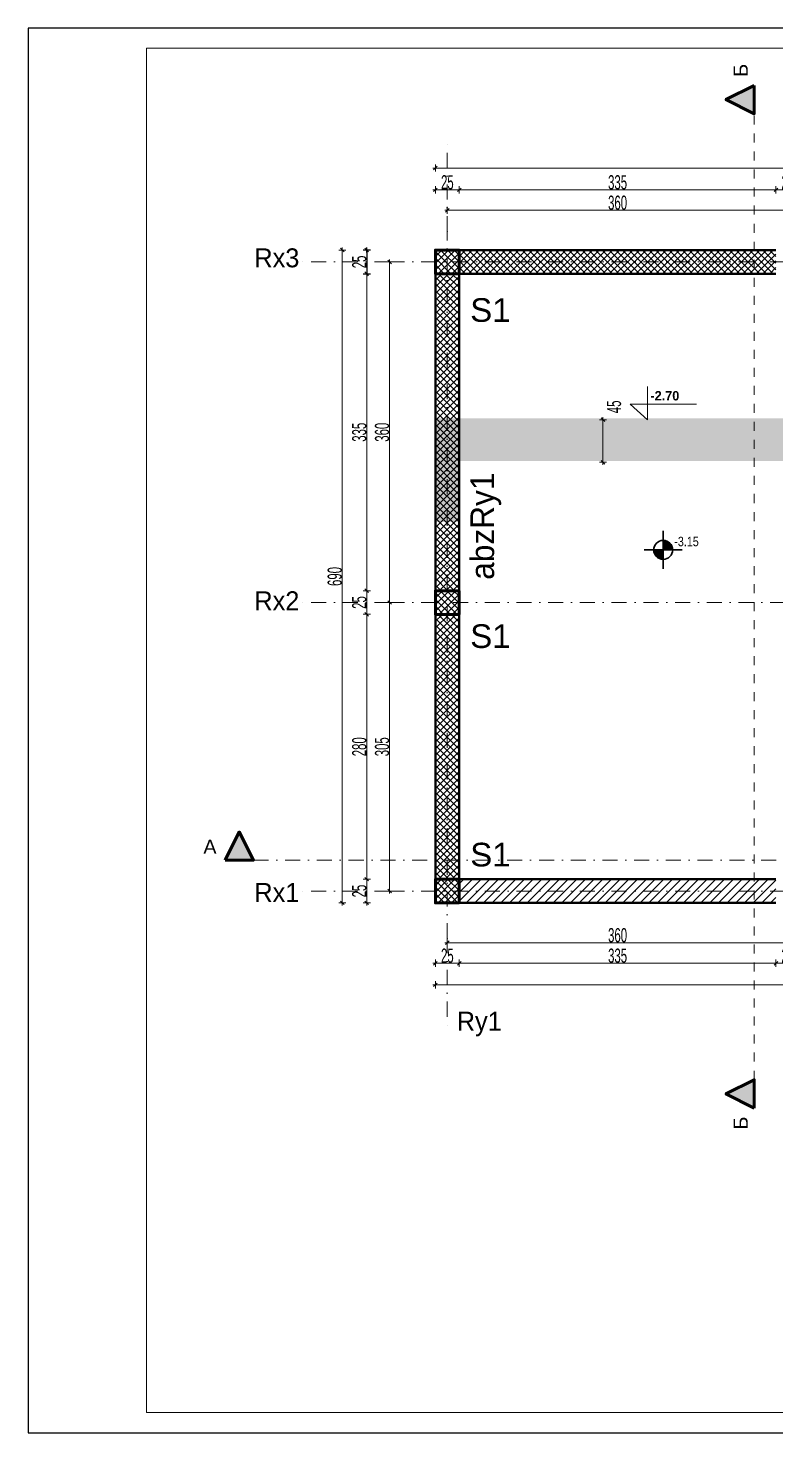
# Model space of a CAD drawing. Extents: x -1929 to 256751, y -18317 to 36108.
# Drawn here: x 55608 to 63510, y -18317 to -3467 of the extents above; entities that cross this region are included whole.
import ezdxf

# ---------------------------------------------------------------- set-up
doc = ezdxf.new("R2010")
doc.units = 0
doc.header["$LTSCALE"] = 5
doc.header["$MEASUREMENT"] = 0
doc.set_wipeout_variables(frame=1)
for name, pattern in [('- Двойно прекъснати линии', [1093.611073, 529.166651, -211.666656, 141.111112, -211.666656]), ('- Прекъснати линия', [423.333333, 211.666667, -211.666667]), ('Dot & Dashed', [670.277762, 317.5, -176.388889, 0, -176.388874]), ('Wipeout_Contour', [100000, 0, -100000])]:
    doc.linetypes.add(name, pattern=pattern)
for name, color, linetype in [('1 _ Конструкция - Недефинирани обекти.Structural - Bearing', 7, 'Continuous'), ('4 _ - Фрагмент - Чертежи.2D Elements', 7, 'Continuous'), ('6 _ - Конструктивни оси.Dimensioning', 7, 'Continuous'), ('6 _ - Размери - Нива.Dimensioning', 7, 'Continuous'), ('7 _ - Основни елементи.2D Elements', 7, 'Continuous'), ('Marker - Section', 7, 'Continuous'), ('Structural - Bearing', 7, 'Continuous'), ('TEXT', 7, 'Continuous')]:
    doc.layers.add(name, color=color, linetype=linetype)
for name, color, linetype, lineweight, true_color in [('Dimensioning - General_Pen_No__25', 7, 'Continuous', 13, 0x40a5ff), ('New_Structural - Bearing_Pen_No__8', 7, 'Continuous', 35, 0xa80f02), ('OSKI', 7, 'Continuous', 20, 0x156a84)]:
    doc.layers.add(name, color=color, linetype=linetype, lineweight=lineweight, true_color=true_color)
doc.layers.add('Dimensioning - General_Pen_No__46', color=5, linetype='Continuous', lineweight=13)
doc.layers.add('dimenzija', color=7, linetype='Continuous', lineweight=13)
doc.styles.add('GENERATED_STYLE_1', font='GOTHIC.TTF')
doc.styles.add('GENERATED_STYLE_2', font='GOTHICB.TTF')
doc.styles.add('GENERATED_STYLE_3', font='GOTHIC.TTF')
doc.styles.add('GENERATED_STYLE_6', font='Cambria Math.ttf')
doc.styles.add('MACCSWISS', font='MCSWIS.TTF', dxfattribs={"height": 25})
doc.styles.add('PLATEIA', font='CGSAPPS.shx', dxfattribs={"width": 0.6})
doc.dimstyles.new('50', dxfattribs={"dimtxt": 150, "dimasz": 0.5, "dimexe": 0.18, "dimexo": 0.0625, "dimgap": 4, "dimtad": 1, "dimdec": 0, "dimlfac": 0.1, "dimzin": 12, "dimdsep": 46, "dimtxsty": 'PLATEIA', "dimblk": 'A$C321216CB', "dimcen": 0.09, "dimse1": 1, "dimse2": 1, "dimclrd": 256, "dimclrt": 256, "dimadec": 3, "dimazin": 0, "dimtfac": 1, "dimtdec": 0, "dimtix": 1, "dimtmove": 2, "dimatfit": 3, "dimldrblk": 'A$C321216CB', "dimfxl": 1, "dimtolj": 1, "dimtzin": 0, "dimlwd": -1, "dimarcsym": 0})
pattern_1 = [(45, (3051.997, -10699.883), (-35.355335, 35.355335), []), (135, (3051.997, -10699.883), (35.355335, 35.355335), [])]

# ---------------------------------------------------------------- blocks, each defined once
blk = doc.blocks.new('A$C321216CB')
for p, q in [((-54, 0), (54, 0)), ((-38, -38), (38, 38)), ((0, -75), (0, 75))]:
    blk.add_line(p, q)
blk = doc.blocks.new('*D33')
at = {"layer": 'Defpoints', "color": 0, "ltscale": 50, "transparency": 16777216}
for p in [(59187, -5939), (59187, -9539), (59428, -9539)]:
    blk.add_point(p, dxfattribs=at)
at = {"layer": 'dimenzija', "ltscale": 50, "transparency": 16777216}
blk.add_line((59428, -5940), (59428, -9539), dxfattribs=at)
at = {"layer": 'dimenzija', "ltscale": 50, "transparency": 16777216, "xscale": 0.5, "yscale": 0.5, "zscale": 0.5}
for p, rotation in [((59428, -5939), 90), ((59428, -9539), 270)]:
    blk.add_blockref('A$C321216CB', p, dxfattribs=dict(at, rotation=rotation))
at = {"layer": 'dimenzija', "ltscale": 50, "transparency": 16777216, "insert": (59349, -7739), "char_height": 150, "attachment_point": 5, "rotation": 90, "style": 'PLATEIA'}
blk.add_mtext('\\A1;360', dxfattribs=at)
blk = doc.blocks.new('*D34')
at = {"ltscale": 50, "transparency": 16777216}
blk.add_line((59187, -5815), (59187, -6064), dxfattribs=at)
at = {"layer": 'Defpoints', "color": 0, "ltscale": 50, "transparency": 16777216}
for p in [(59912, -5814), (59187, -6064), (59912, -6064)]:
    blk.add_point(p, dxfattribs=at)
at = {"ltscale": 50, "transparency": 16777216, "xscale": 0.5, "yscale": 0.5, "zscale": 0.5}
for p, rotation in [((59187, -5814), 90), ((59187, -6064), 270)]:
    blk.add_blockref('A$C321216CB', p, dxfattribs=dict(at, rotation=rotation))
at = {"ltscale": 50, "transparency": 16777216, "insert": (59108, -5939), "char_height": 150, "attachment_point": 5, "rotation": 90, "style": 'PLATEIA'}
blk.add_mtext('\\A1;25', dxfattribs=at)
blk = doc.blocks.new('*D35')
at = {"layer": 'Defpoints', "color": 0, "ltscale": 50, "transparency": 16777216}
for p in [(59912, -6064), (59187, -9414), (59912, -9414)]:
    blk.add_point(p, dxfattribs=at)
at = {"layer": 'dimenzija', "ltscale": 50, "transparency": 16777216}
blk.add_line((59187, -6065), (59187, -9414), dxfattribs=at)
at = {"layer": 'dimenzija', "ltscale": 50, "transparency": 16777216, "xscale": 0.5, "yscale": 0.5, "zscale": 0.5}
for p, rotation in [((59187, -6064), 90), ((59187, -9414), 270)]:
    blk.add_blockref('A$C321216CB', p, dxfattribs=dict(at, rotation=rotation))
at = {"layer": 'dimenzija', "ltscale": 50, "transparency": 16777216, "insert": (59108, -7739), "char_height": 150, "attachment_point": 5, "rotation": 90, "style": 'PLATEIA'}
blk.add_mtext('\\A1;335', dxfattribs=at)
blk = doc.blocks.new('*D36')
at = {"layer": 'Defpoints', "color": 0, "ltscale": 50, "transparency": 16777216}
for p in [(59912, -9414), (59187, -9664), (59912, -9664)]:
    blk.add_point(p, dxfattribs=at)
at = {"layer": 'dimenzija', "ltscale": 50, "transparency": 16777216}
blk.add_line((59187, -9415), (59187, -9664), dxfattribs=at)
at = {"layer": 'dimenzija', "ltscale": 50, "transparency": 16777216, "xscale": 0.5, "yscale": 0.5, "zscale": 0.5}
for p, rotation in [((59187, -9414), 90), ((59187, -9664), 270)]:
    blk.add_blockref('A$C321216CB', p, dxfattribs=dict(at, rotation=rotation))
at = {"layer": 'dimenzija', "ltscale": 50, "transparency": 16777216, "insert": (59108, -9539), "char_height": 150, "attachment_point": 5, "rotation": 90, "style": 'PLATEIA'}
blk.add_mtext('\\A1;25', dxfattribs=at)
blk = doc.blocks.new('*D37')
at = {"layer": 'Defpoints', "color": 0, "ltscale": 50, "transparency": 16777216}
for p in [(59912, -9664), (59187, -12464), (59912, -12464)]:
    blk.add_point(p, dxfattribs=at)
at = {"layer": 'dimenzija', "ltscale": 50, "transparency": 16777216}
blk.add_line((59187, -9665), (59187, -12464), dxfattribs=at)
at = {"layer": 'dimenzija', "ltscale": 50, "transparency": 16777216, "xscale": 0.5, "yscale": 0.5, "zscale": 0.5}
for p, rotation in [((59187, -9664), 90), ((59187, -12464), 270)]:
    blk.add_blockref('A$C321216CB', p, dxfattribs=dict(at, rotation=rotation))
at = {"layer": 'dimenzija', "ltscale": 50, "transparency": 16777216, "insert": (59108, -11064), "char_height": 150, "attachment_point": 5, "rotation": 90, "style": 'PLATEIA'}
blk.add_mtext('\\A1;280', dxfattribs=at)
blk = doc.blocks.new('*D38')
at = {"layer": 'Defpoints', "color": 0, "ltscale": 50, "transparency": 16777216}
for p in [(59912, -12464), (59187, -12714), (59912, -12714)]:
    blk.add_point(p, dxfattribs=at)
at = {"layer": 'dimenzija', "ltscale": 50, "transparency": 16777216}
blk.add_line((59187, -12465), (59187, -12714), dxfattribs=at)
at = {"layer": 'dimenzija', "ltscale": 50, "transparency": 16777216, "xscale": 0.5, "yscale": 0.5, "zscale": 0.5}
for p, rotation in [((59187, -12464), 90), ((59187, -12714), 270)]:
    blk.add_blockref('A$C321216CB', p, dxfattribs=dict(at, rotation=rotation))
at = {"layer": 'dimenzija', "ltscale": 50, "transparency": 16777216, "insert": (59108, -12589), "char_height": 150, "attachment_point": 5, "rotation": 90, "style": 'PLATEIA'}
blk.add_mtext('\\A1;25', dxfattribs=at)
blk = doc.blocks.new('*D39')
at = {"layer": 'Defpoints', "color": 0, "ltscale": 50, "transparency": 16777216}
for p in [(59912, -5814), (58928, -12714), (59912, -12714)]:
    blk.add_point(p, dxfattribs=at)
at = {"layer": 'dimenzija', "ltscale": 50, "transparency": 16777216}
blk.add_line((58928, -5815), (58928, -12714), dxfattribs=at)
at = {"layer": 'dimenzija', "ltscale": 50, "transparency": 16777216, "xscale": 0.5, "yscale": 0.5, "zscale": 0.5}
for p, rotation in [((58928, -5814), 90), ((58928, -12714), 270)]:
    blk.add_blockref('A$C321216CB', p, dxfattribs=dict(at, rotation=rotation))
at = {"layer": 'dimenzija', "ltscale": 50, "transparency": 16777216, "insert": (58849, -9264), "char_height": 150, "attachment_point": 5, "rotation": 90, "style": 'PLATEIA'}
blk.add_mtext('\\A1;690', dxfattribs=at)
blk = doc.blocks.new('*D40')
at = {"layer": 'Defpoints', "color": 0, "ltscale": 50, "transparency": 16777216}
for p in [(63637, -5393), (60037, -5614), (63637, -5614)]:
    blk.add_point(p, dxfattribs=at)
at = {"layer": 'dimenzija', "ltscale": 50, "transparency": 16777216}
blk.add_line((60038, -5393), (63636, -5393), dxfattribs=at)
at = {"layer": 'dimenzija', "ltscale": 50, "transparency": 16777216, "xscale": 0.5, "yscale": 0.5, "zscale": 0.5, "rotation": 180}
blk.add_blockref('A$C321216CB', (60037, -5393), dxfattribs=at)
at = {"layer": 'dimenzija', "ltscale": 50, "transparency": 16777216, "xscale": 0.5, "yscale": 0.5, "zscale": 0.5}
blk.add_blockref('A$C321216CB', (63637, -5393), dxfattribs=at)
at = {"layer": 'dimenzija', "ltscale": 50, "transparency": 16777216, "insert": (61837, -5314), "char_height": 150, "attachment_point": 5, "style": 'PLATEIA'}
blk.add_mtext('\\A1;360', dxfattribs=at)
blk = doc.blocks.new('*D42')
at = {"layer": 'Defpoints', "color": 0, "ltscale": 50, "transparency": 16777216}
for p in [(60164, -5177), (59912, -5814), (60164, -5814)]:
    blk.add_point(p, dxfattribs=at)
at = {"layer": 'dimenzija', "ltscale": 50, "transparency": 16777216}
blk.add_line((59913, -5177), (60164, -5177), dxfattribs=at)
at = {"layer": 'dimenzija', "ltscale": 50, "transparency": 16777216, "xscale": 0.5, "yscale": 0.5, "zscale": 0.5, "rotation": 180}
blk.add_blockref('A$C321216CB', (59912, -5177), dxfattribs=at)
at = {"layer": 'dimenzija', "ltscale": 50, "transparency": 16777216, "xscale": 0.5, "yscale": 0.5, "zscale": 0.5}
blk.add_blockref('A$C321216CB', (60164, -5177), dxfattribs=at)
at = {"layer": 'dimenzija', "ltscale": 50, "transparency": 16777216, "insert": (60038, -5098), "char_height": 150, "attachment_point": 5, "style": 'PLATEIA'}
blk.add_mtext('\\A1;25', dxfattribs=at)
blk = doc.blocks.new('*D43')
at = {"layer": 'Defpoints', "color": 0, "ltscale": 50, "transparency": 16777216}
for p in [(63510, -5177), (60164, -5814), (63510, -5814)]:
    blk.add_point(p, dxfattribs=at)
at = {"layer": 'dimenzija', "ltscale": 50, "transparency": 16777216}
blk.add_line((60165, -5177), (63510, -5177), dxfattribs=at)
at = {"layer": 'dimenzija', "ltscale": 50, "transparency": 16777216, "xscale": 0.5, "yscale": 0.5, "zscale": 0.5, "rotation": 180}
blk.add_blockref('A$C321216CB', (60164, -5177), dxfattribs=at)
at = {"layer": 'dimenzija', "ltscale": 50, "transparency": 16777216, "xscale": 0.5, "yscale": 0.5, "zscale": 0.5}
blk.add_blockref('A$C321216CB', (63510, -5177), dxfattribs=at)
at = {"layer": 'dimenzija', "ltscale": 50, "transparency": 16777216, "insert": (61837, -5098), "char_height": 150, "attachment_point": 5, "style": 'PLATEIA'}
blk.add_mtext('\\A1;335', dxfattribs=at)
blk = doc.blocks.new('*D44')
at = {"layer": 'Defpoints', "color": 0, "ltscale": 50, "transparency": 16777216}
for p in [(63760, -5177), (63510, -5814), (63760, -5814)]:
    blk.add_point(p, dxfattribs=at)
at = {"layer": 'dimenzija', "ltscale": 50, "transparency": 16777216}
blk.add_line((63511, -5177), (63760, -5177), dxfattribs=at)
at = {"layer": 'dimenzija', "ltscale": 50, "transparency": 16777216, "xscale": 0.5, "yscale": 0.5, "zscale": 0.5, "rotation": 180}
blk.add_blockref('A$C321216CB', (63510, -5177), dxfattribs=at)
at = {"layer": 'dimenzija', "ltscale": 50, "transparency": 16777216, "xscale": 0.5, "yscale": 0.5, "zscale": 0.5}
blk.add_blockref('A$C321216CB', (63760, -5177), dxfattribs=at)
at = {"layer": 'dimenzija', "ltscale": 50, "transparency": 16777216, "insert": (63635, -5098), "char_height": 150, "attachment_point": 5, "style": 'PLATEIA'}
blk.add_mtext('\\A1;25', dxfattribs=at)
blk = doc.blocks.new('*D50')
at = {"layer": 'Defpoints', "color": 0, "ltscale": 50, "transparency": 16777216}
for p in [(71912, -4947), (59912, -5814), (71912, -5814)]:
    blk.add_point(p, dxfattribs=at)
at = {"layer": 'dimenzija', "ltscale": 50, "transparency": 16777216}
blk.add_line((59913, -4947), (71912, -4947), dxfattribs=at)
at = {"layer": 'dimenzija', "ltscale": 50, "transparency": 16777216, "xscale": 0.5, "yscale": 0.5, "zscale": 0.5, "rotation": 180}
blk.add_blockref('A$C321216CB', (59912, -4947), dxfattribs=at)
at = {"layer": 'dimenzija', "ltscale": 50, "transparency": 16777216, "xscale": 0.5, "yscale": 0.5, "zscale": 0.5}
blk.add_blockref('A$C321216CB', (71912, -4947), dxfattribs=at)
at = {"layer": 'dimenzija', "ltscale": 50, "transparency": 16777216, "insert": (65912, -4868), "char_height": 150, "attachment_point": 5, "style": 'PLATEIA'}
blk.add_mtext('\\A1;1200', dxfattribs=at)
blk = doc.blocks.new('*D53')
at = {"layer": 'Defpoints', "color": 0, "ltscale": 50, "transparency": 16777216}
for p in [(60037, -12915), (63637, -12915), (63637, -13136)]:
    blk.add_point(p, dxfattribs=at)
at = {"layer": 'dimenzija', "ltscale": 50, "transparency": 16777216}
blk.add_line((60038, -13136), (63636, -13136), dxfattribs=at)
at = {"layer": 'dimenzija', "ltscale": 50, "transparency": 16777216, "xscale": 0.5, "yscale": 0.5, "zscale": 0.5, "rotation": 180}
blk.add_blockref('A$C321216CB', (60037, -13136), dxfattribs=at)
at = {"layer": 'dimenzija', "ltscale": 50, "transparency": 16777216, "xscale": 0.5, "yscale": 0.5, "zscale": 0.5}
blk.add_blockref('A$C321216CB', (63637, -13136), dxfattribs=at)
at = {"layer": 'dimenzija', "ltscale": 50, "transparency": 16777216, "insert": (61837, -13057), "char_height": 150, "attachment_point": 5, "style": 'PLATEIA'}
blk.add_mtext('\\A1;360', dxfattribs=at)
blk = doc.blocks.new('*D52')
at = {"layer": 'Defpoints', "color": 0, "ltscale": 50, "transparency": 16777216}
for p in [(59912, -12714), (60164, -12714), (60164, -13352)]:
    blk.add_point(p, dxfattribs=at)
at = {"layer": 'dimenzija', "ltscale": 50, "transparency": 16777216}
blk.add_line((59913, -13352), (60164, -13352), dxfattribs=at)
at = {"layer": 'dimenzija', "ltscale": 50, "transparency": 16777216, "xscale": 0.5, "yscale": 0.5, "zscale": 0.5, "rotation": 180}
blk.add_blockref('A$C321216CB', (59912, -13352), dxfattribs=at)
at = {"layer": 'dimenzija', "ltscale": 50, "transparency": 16777216, "xscale": 0.5, "yscale": 0.5, "zscale": 0.5}
blk.add_blockref('A$C321216CB', (60164, -13352), dxfattribs=at)
at = {"layer": 'dimenzija', "ltscale": 50, "transparency": 16777216, "insert": (60038, -13273), "char_height": 150, "attachment_point": 5, "style": 'PLATEIA'}
blk.add_mtext('\\A1;25', dxfattribs=at)
blk = doc.blocks.new('*D55')
at = {"layer": 'Defpoints', "color": 0, "ltscale": 50, "transparency": 16777216}
for p in [(60164, -12714), (63510, -12714), (63510, -13352)]:
    blk.add_point(p, dxfattribs=at)
at = {"layer": 'dimenzija', "ltscale": 50, "transparency": 16777216}
blk.add_line((60165, -13352), (63510, -13352), dxfattribs=at)
at = {"layer": 'dimenzija', "ltscale": 50, "transparency": 16777216, "xscale": 0.5, "yscale": 0.5, "zscale": 0.5, "rotation": 180}
blk.add_blockref('A$C321216CB', (60164, -13352), dxfattribs=at)
at = {"layer": 'dimenzija', "ltscale": 50, "transparency": 16777216, "xscale": 0.5, "yscale": 0.5, "zscale": 0.5}
blk.add_blockref('A$C321216CB', (63510, -13352), dxfattribs=at)
at = {"layer": 'dimenzija', "ltscale": 50, "transparency": 16777216, "insert": (61837, -13273), "char_height": 150, "attachment_point": 5, "style": 'PLATEIA'}
blk.add_mtext('\\A1;335', dxfattribs=at)
blk = doc.blocks.new('*D56')
at = {"layer": 'Defpoints', "color": 0, "ltscale": 50, "transparency": 16777216}
for p in [(63510, -12714), (63760, -12714), (63760, -13352)]:
    blk.add_point(p, dxfattribs=at)
at = {"layer": 'dimenzija', "ltscale": 50, "transparency": 16777216}
blk.add_line((63511, -13352), (63760, -13352), dxfattribs=at)
at = {"layer": 'dimenzija', "ltscale": 50, "transparency": 16777216, "xscale": 0.5, "yscale": 0.5, "zscale": 0.5, "rotation": 180}
blk.add_blockref('A$C321216CB', (63510, -13352), dxfattribs=at)
at = {"layer": 'dimenzija', "ltscale": 50, "transparency": 16777216, "xscale": 0.5, "yscale": 0.5, "zscale": 0.5}
blk.add_blockref('A$C321216CB', (63760, -13352), dxfattribs=at)
at = {"layer": 'dimenzija', "ltscale": 50, "transparency": 16777216, "insert": (63635, -13273), "char_height": 150, "attachment_point": 5, "style": 'PLATEIA'}
blk.add_mtext('\\A1;25', dxfattribs=at)
blk = doc.blocks.new('*D51')
at = {"layer": 'Defpoints', "color": 0, "ltscale": 50, "transparency": 16777216}
for p in [(59912, -12714), (71912, -12714), (71912, -13581)]:
    blk.add_point(p, dxfattribs=at)
at = {"layer": 'dimenzija', "ltscale": 50, "transparency": 16777216}
blk.add_line((59913, -13581), (71912, -13581), dxfattribs=at)
at = {"layer": 'dimenzija', "ltscale": 50, "transparency": 16777216, "xscale": 0.5, "yscale": 0.5, "zscale": 0.5, "rotation": 180}
blk.add_blockref('A$C321216CB', (59912, -13581), dxfattribs=at)
at = {"layer": 'dimenzija', "ltscale": 50, "transparency": 16777216, "xscale": 0.5, "yscale": 0.5, "zscale": 0.5}
blk.add_blockref('A$C321216CB', (71912, -13581), dxfattribs=at)
at = {"layer": 'dimenzija', "ltscale": 50, "transparency": 16777216, "insert": (65912, -13502), "char_height": 150, "attachment_point": 5, "style": 'PLATEIA'}
blk.add_mtext('\\A1;1200', dxfattribs=at)
blk = doc.blocks.new('*D70')
at = {"layer": 'Defpoints', "color": 0, "ltscale": 50, "transparency": 16777216}
for p in [(59187, -9539), (59428, -12589), (59665, -12589)]:
    blk.add_point(p, dxfattribs=at)
at = {"layer": 'dimenzija', "ltscale": 50, "transparency": 16777216}
blk.add_line((59428, -9540), (59428, -12589), dxfattribs=at)
at = {"layer": 'dimenzija', "ltscale": 50, "transparency": 16777216, "xscale": 0.5, "yscale": 0.5, "zscale": 0.5}
for p, rotation in [((59428, -9539), 90), ((59428, -12589), 270)]:
    blk.add_blockref('A$C321216CB', p, dxfattribs=dict(at, rotation=rotation))
at = {"layer": 'dimenzija', "ltscale": 50, "transparency": 16777216, "insert": (59349, -11064), "char_height": 150, "attachment_point": 5, "rotation": 90, "style": 'PLATEIA'}
blk.add_mtext('\\A1;305', dxfattribs=at)
blk = doc.blocks.new('*D71')
at = {"layer": 'Defpoints', "color": 0, "transparency": 16777216}
for p in [(61683, -7607), (61683, -7607), (61683, -8057)]:
    blk.add_point(p, dxfattribs=at)
at = {"layer": 'dimenzija', "transparency": 16777216}
blk.add_line((61683, -8056), (61683, -7607), dxfattribs=at)
at = {"layer": 'dimenzija', "transparency": 16777216, "xscale": 0.5, "yscale": 0.5, "zscale": 0.5}
for p, rotation in [((61683, -7607), 90), ((61683, -8057), 270)]:
    blk.add_blockref('A$C321216CB', p, dxfattribs=dict(at, rotation=rotation))
at = {"layer": 'dimenzija', "transparency": 16777216, "insert": (61800, -7471), "char_height": 150, "attachment_point": 5, "rotation": 90, "style": 'PLATEIA'}
blk.add_mtext('\\A1;45', dxfattribs=at)

msp = doc.modelspace()

# ---------------------------------------------------------------- hatches: boundary and pattern name
at = {"layer": '6 _ - Размери - Нива.Dimensioning', "linetype": 'Continuous', "lineweight": 50}
for points in [[(62319.5, -8983.2), (62419.5, -8983.2), (62411.9, -8945), (62390.2, -8912.5), (62357.8, -8890.9), (62319.5, -8883.2)], [(62319.5, -8983.2), (62219.5, -8983.2), (62227.1, -9021.5), (62248.8, -9054), (62281.3, -9075.6), (62319.5, -9083.2)]]:
    msp.add_hatch(color=256, dxfattribs=at).paths.add_polyline_path(points)
at = {"layer": 'Marker - Section', "linetype": 'Continuous', "lineweight": 50}
for points in [[(63281.2, -4072.2), (62981.2, -4222.2), (63281.2, -4372.2)], [(57689.7, -12264.3), (57989.7, -12264.3), (57839.7, -11964.3)], [(63281.2, -14883.3), (63281.2, -14583.3), (62981.2, -14733.3)]]:
    msp.add_hatch(color=256, dxfattribs=at).paths.add_polyline_path(points)
at = {"layer": 'OSKI', "true_color": 0x939598}
h = msp.add_hatch(color=252, dxfattribs=at)
h.dxf.hatch_style = 1
h.paths.add_polyline_path([(64032.6, -7593.2), (64032.6, -8043.2), (65672.2, -8043.2), (65672.2, -7593.2)], flags=17)
h.paths.add_polyline_path([(65672.2, -7593.2), (65672.2, -8043.2), (66122.2, -8043.2), (66122.2, -7593.2)], flags=17)
h.paths.add_polyline_path([(66122.2, -7593.2), (66122.2, -8043.2), (71912.3, -8043.2), (71912.3, -7593.2)])
h.paths.add_polyline_path([(77015.8, -7593.2), (71912.3, -8043.2)])
h.paths.add_polyline_path([(62160.4, -7593.2), (62160.4, -8043.2), (64032.6, -8043.2), (64032.6, -7593.2)])
h.paths.add_polyline_path([(59907.6, -7593.2), (59907.6, -8043.2), (59907.6, -8689.3), (60157.6, -8689.3), (60157.6, -8043.2), (62160.4, -8043.2), (62160.4, -7593.2)])
h.paths.add_polyline_path([(63715.3, -7593.2), (66808.8, -8043.2)])
at = {"layer": 'Structural - Bearing', "linetype": 'Continuous', "lineweight": 13}
h = msp.add_hatch(dxfattribs=at)
h.set_pattern_fill('1_БЕТОН_СГЛОБЯЕМИ_ЕЛЕМЕН_E7', color=256, scale=0.5, style=0, pattern_type=2)
h.set_pattern_definition(pattern_1)
h.paths.add_polyline_path([(60162.3, -6064.3), (60162.3, -5814.3), (59912.3, -5814.3), (59912.3, -6064.3)])
h = msp.add_hatch(dxfattribs=at)
h.set_pattern_fill('ANSI37', color=256, scale=400, style=0)
h.paths.add_polyline_path([(60162.3, -5814.3), (60162.3, -6064.3), (63510, -6064.3), (63510, -5814.3)])
h = msp.add_hatch(dxfattribs=at)
h.set_pattern_fill('ANSI37', color=256, scale=400, style=0)
h.paths.add_polyline_path([(59912.3, -9412), (60162.3, -9412), (60162.3, -6064.3), (59912.3, -6064.3)])
h = msp.add_hatch(dxfattribs=at)
h.set_pattern_fill('1_БЕТОН_СГЛОБЯЕМИ_ЕЛЕМЕН_E7', color=256, scale=0.5, style=0, pattern_type=2)
h.set_pattern_definition(pattern_1)
h.paths.add_polyline_path([(60162.3, -9664.3), (60162.3, -9414.3), (59912.3, -9414.3), (59912.3, -9664.3)])

# ---------------------------------------------------------------- linework, layer by layer
at = {"layer": '4 _ - Фрагмент - Чертежи.2D Elements', "linetype": 'Continuous', "lineweight": 25, "ltscale": 0.01}
for points in [[(55608, -18317.1), (76608, -18317.1), (76608, -3467.1)], [(76608, -3467.1), (55608, -3467.1)], [(55608, -3467.1), (55608, -18317.1)]]:
    msp.add_lwpolyline(points, dxfattribs=at)
at = {"layer": '6 _ - Конструктивни оси.Dimensioning', "linetype": '- Двойно прекъснати линии', "lineweight": 13, "ltscale": 0.01}
for p in [(60037.3, -5614.1), (60037.3, -5614.1), (59427.6, -5939.3), (59427.6, -5939.3), (59427.6, -9539.3), (59427.6, -9539.3), (59427.6, -12589.3), (59427.6, -12589.3), (60037.3, -13088), (60037.3, -13088)]:
    msp.add_point(p, dxfattribs=at)
at = {"layer": '6 _ - Размери - Нива.Dimensioning', "linetype": 'Continuous', "lineweight": 30, "ltscale": 0.01}
for p, q in [((62319.5, -9183.2), (62319.5, -8783.2)), ((62119.5, -8983.2), (62519.5, -8983.2))]:
    msp.add_line(p, q, dxfattribs=at)
msp.add_circle((62319.5, -8983.2), 100, dxfattribs=at)
at = {"layer": '7 _ - Основни елементи.2D Elements', "linetype": 'Continuous', "lineweight": 20, "ltscale": 0.2, "flags": 128}
msp.add_lwpolyline([(56858, -3679), (76355.3, -3679), (76355.3, -18101.5), (56858, -18101.5)], close=True, dxfattribs=at)
at = {"layer": 'Dimensioning - General_Pen_No__25'}
for p, q in [((62153.1, -7606.5), (62153.1, -7256.3)), ((62153.1, -7606.5), (61969.5, -7441.6)), ((62669.5, -7441.6), (61969.5, -7441.6))]:
    msp.add_line(p, q, dxfattribs=at)
at = {"layer": 'Marker - Section', "linetype": '- Прекъснати линия', "lineweight": 20, "ltscale": 0.09}
msp.add_line((63281.2, -14583.3), (63281.2, -4072.2), dxfattribs=at)
at = {"layer": 'Marker - Section', "linetype": 'Continuous', "lineweight": 50, "ltscale": 0.01, "flags": 128}
for points in [[(63281.2, -4072.2), (63281.2, -4372.2), (62981.2, -4222.2)], [(57689.7, -12264.3), (57989.7, -12264.3), (57839.7, -11964.3)], [(63281.2, -14883.3), (63281.2, -14583.3), (62981.2, -14733.3)]]:
    msp.add_lwpolyline(points, close=True, dxfattribs=at)
at = {"layer": 'New_Structural - Bearing_Pen_No__8', "color": 14, "linetype": 'Continuous', "lineweight": 50, "true_color": 0xa80f02}
for points in [[(60162.3, -6064.3), (60162.3, -5814.3), (59912.3, -5814.3), (59912.3, -6064.3)], [(60162.3, -9664.3), (60162.3, -9414.3), (59912.3, -9414.3), (59912.3, -9664.3)]]:
    msp.add_lwpolyline(points, close=True, dxfattribs=at)
at = {"layer": 'OSKI', "linetype": 'Dot & Dashed', "ltscale": 0.1}
for p, q in [((60037.3, -5614.1), (60037.3, -4614.1)), ((59427.6, -5939.3), (58427.6, -5939.3)), ((59427.6, -5939.3), (73244.5, -5939.3)), ((59427.6, -9539.3), (58427.6, -9539.3)), ((59427.6, -9539.3), (73244.5, -9539.3)), ((57989.7, -12264.3), (73753.2, -12264.3)), ((59427.6, -12589.3), (58427.6, -12589.3)), ((60037.3, -13088), (60037.3, -14088))]:
    msp.add_line(p, q, dxfattribs=at)
at = {"layer": 'Structural - Bearing', "linetype": 'Continuous', "lineweight": 20, "ltscale": 0.01}
msp.add_line((59912.3, -6122.4), (59912.3, -8122.4), dxfattribs=at)
at = {"layer": 'Structural - Bearing', "linetype": 'Continuous', "lineweight": 15, "ltscale": 0.01}
msp.add_line((59912.3, -8047.4), (59912.3, -8122.4), dxfattribs=at)
at = {"layer": 'Structural - Bearing', "linetype": 'Continuous', "lineweight": 40, "ltscale": 0.01, "flags": 128}
for points in [[(63510, -5814.3), (60162.3, -5814.3)], [(59912.3, -6064.3), (59912.3, -10514.3)], [(60162.3, -6064.3), (63510, -6064.3)], [(60162.3, -9412), (60162.3, -6064.3)], [(59912.3, -10514.3), (59912.3, -12464.3)], [(60162.3, -12714.3), (63510, -12714.3)]]:
    msp.add_lwpolyline(points, dxfattribs=at)

# ---------------------------------------------------------------- texts
at = {"layer": '6 _ - Размери - Нива.Dimensioning', "linetype": 'Continuous', "lineweight": 35, "insert": (62436.1, -8945.8), "char_height": 100, "attachment_point": 7, "style": 'GENERATED_STYLE_6'}
msp.add_mtext('\\A1;\\pxql;{\\fCentury Gothic|b0|i0|c0|p34;\\W0.85;-3.15}', dxfattribs=at)
at = {"layer": 'Dimensioning - General_Pen_No__46', "insert": (62184.4, -7404.9), "char_height": 100, "width": 469.099, "attachment_point": 7, "style": 'GENERATED_STYLE_2'}
msp.add_mtext('-2.70', dxfattribs=at)
at = {"layer": 'Marker - Section', "linetype": 'Continuous', "lineweight": 50, "char_height": 150, "rotation": 90, "style": 'GENERATED_STYLE_3'}
for insert, attachment_point in [((63212.6, -3982.2), 7), ((63212.6, -14973.3), 9)]:
    msp.add_mtext('\\A1;{\\fArial|b0|i0|c204|p34;Б}', dxfattribs=dict(at, insert=insert, attachment_point=attachment_point))
at = {"layer": 'Marker - Section', "linetype": 'Continuous', "lineweight": 50, "insert": (57599.7, -12195.7), "char_height": 150, "attachment_point": 9, "style": 'GENERATED_STYLE_3'}
msp.add_mtext('\\A1;{\\pqr;\\pt0;\\fArial|b0|i0|c0|p34;А}', dxfattribs=at)
at = {"layer": 'OSKI', "linetype": 'Dot & Dashed', "ltscale": 0.1, "char_height": 200, "attachment_point": 7, "style": 'GENERATED_STYLE_1'}
for s, insert in [('{\\fCentury Gothic|b0|i0|c204|p34;Rx}3', (57998.9, -5998.6)), ('{\\fCentury Gothic|b0|i0|c204|p34;Rx}2', (57998.9, -9620.7))]:
    msp.add_mtext(s, dxfattribs=dict(at, insert=insert))
at = {"layer": 'OSKI', "linetype": 'ByBlock', "insert": (60607.7, -9299), "char_height": 250, "attachment_point": 7, "rotation": 90, "style": 'GENERATED_STYLE_1'}
msp.add_mtext('abzRy1', dxfattribs=at)
at = {"layer": 'OSKI', "linetype": 'ByBlock', "char_height": 200, "attachment_point": 7, "style": 'GENERATED_STYLE_1'}
for s, insert in [('{\\fCentury Gothic|b0|i0|c204|p34;Rx}1', (57998.9, -12704.1)), ('Ry1', (60137.7, -14125.1))]:
    msp.add_mtext(s, dxfattribs=dict(at, insert=insert))
at = {"layer": 'TEXT', "color": 1, "char_height": 250, "width": 187.5, "attachment_point": 1, "style": 'MACCSWISS'}
for insert in [(60279.8, -6322.2), (60279.8, -9769.5), (60279.8, -12079.1)]:
    msp.add_mtext('\\pxt0;{\\fArial|b0|i0|c0|p34;S1}', dxfattribs=dict(at, insert=insert))

# ---------------------------------------------------------------- dimensions: what is measured, and where the dimension line sits
at = {"ltscale": 50}
dim = msp.add_linear_dim(base=(59186.9, -6064.3), p1=(59912.3, -5814.3), p2=(59912.3, -6064.3), angle=90, dimstyle='50', dxfattribs=at)
dim.commit()
dim.dimension.update_dxf_attribs({"geometry": '*D34', "text_midpoint": (59107.9, -5939.3)})
at = {"layer": 'dimenzija', "ltscale": 50}
for base, p1, p2, picture, middle in [((71912.3, -4947.2), (59912.3, -5814.3), (71912.3, -5814.3), '*D50', (65912.3, -4868.2)), ((60164.1, -5176.6), (59912.3, -5814.3), (60164.1, -5814.3), '*D42', (60038.2, -5097.6)), ((63510, -5176.6), (60164.1, -5814.3), (63510, -5814.3), '*D43', (61837, -5097.6)), ((63760, -5176.6), (63510, -5814.3), (63760, -5814.3), '*D44', (63635, -5097.6)), ((63637, -5392.9), (60037.3, -5614.1), (63637, -5614.1), '*D40', (61837.1, -5313.9)), ((63760, -13352), (63510, -12714.3), (63760, -12714.3), '*D56', (63635, -13273)), ((63637, -13135.8), (60037.3, -12914.6), (63637, -12914.6), '*D53', (61837.1, -13056.8))]:
    dim = msp.add_linear_dim(base=base, p1=p1, p2=p2, dimstyle='50', dxfattribs=at)
    dim.commit()
    dim.dimension.update_dxf_attribs({"geometry": picture, "text_midpoint": middle})
for base, p1, p2, picture, middle in [((59427.6, -9539.3), (59186.9, -5939.3), (59186.9, -9539.3), '*D33', (59348.6, -7739.3)), ((59186.9, -9414.3), (59912.3, -6064.3), (59912.3, -9414.3), '*D35', (59107.9, -7739.3)), ((59186.9, -9664.3), (59912.3, -9414.3), (59912.3, -9664.3), '*D36', (59107.9, -9539.3)), ((59427.6, -12589.3), (59186.9, -9539.3), (59665.5, -12589.3), '*D70', (59348.6, -11064.3))]:
    dim = msp.add_linear_dim(base=base, p1=p1, p2=p2, angle=90, dimstyle='50', dxfattribs=at)
    dim.commit()
    dim.dimension.update_dxf_attribs({"geometry": picture, "text_midpoint": middle})
at = {"layer": 'dimenzija'}
dim = msp.add_linear_dim(base=(61683.1, -7606.5), p1=(61683.1, -8056.5), p2=(61683.1, -7606.5), angle=270, dimstyle='50', dxfattribs=at)
dim.commit()
dim.dimension.update_dxf_attribs({"geometry": '*D71', "text_midpoint": (61799.6, -7471.2), "dimtype": 160})

# ---------------------------------------------------------------- next in the draw order: wipeouts: each hides what was drawn before it
at = {"color": 254, "linetype": 'Wipeout_Contour', "lineweight": 0, "ltscale": 57933.307311, "true_color": 0xdedede}
msp.add_wipeout([(60162.3, -12714.3), (60162.3, -12464.3), (59912.3, -12464.3), (59912.3, -12714.3)], dxfattribs=at).dxf.layer = '1 _ Конструкция - Недефинирани обекти.Structural - Bearing'

# ---------------------------------------------------------------- next in the draw order: hatches: boundary and pattern name
at = {"layer": '1 _ Конструкция - Недефинирани обекти.Structural - Bearing', "linetype": 'Continuous', "lineweight": 13}
h = msp.add_hatch(dxfattribs=at)
h.set_pattern_fill('1_БЕТОН_СГЛОБЯЕМИ_ЕЛЕМЕН_E7', color=256, scale=0.5, style=0, pattern_type=2)
h.set_pattern_definition(pattern_1)
h.paths.add_polyline_path([(60162.3, -12714.3), (60162.3, -12464.3), (59912.3, -12464.3), (59912.3, -12714.3)])
at = {"layer": 'Structural - Bearing', "linetype": 'Continuous', "lineweight": 13}
h = msp.add_hatch(dxfattribs=at)
h.set_pattern_fill('ANSI37', color=256, scale=400, style=0)
h.paths.add_polyline_path([(59912.3, -12464.3), (60162.3, -12464.3), (60162.3, -9664.3), (59912.3, -9664.3)])
at = {"layer": 'Structural - Bearing', "linetype": 'Continuous', "lineweight": 15}
h = msp.add_hatch(dxfattribs=at)
h.set_pattern_fill('COMMON_BRICK_0001', color=256, scale=0.5, style=0, pattern_type=2)
h.set_pattern_definition([(45, (3052, -10699.88), (-45.961934, 45.961934), [])])
h.paths.add_polyline_path([(60162.3, -12714.3), (60162.3, -12464.3), (63510, -12464.3), (63510, -12714.3)])

# ---------------------------------------------------------------- next in the draw order: linework, layer by layer
at = {"layer": 'New_Structural - Bearing_Pen_No__8', "color": 14, "linetype": 'Continuous', "lineweight": 50, "true_color": 0xa80f02}
msp.add_lwpolyline([(60162.3, -12714.3), (60162.3, -12464.3), (59912.3, -12464.3), (59912.3, -12714.3)], close=True, dxfattribs=at)
at = {"layer": 'OSKI', "linetype": 'Dot & Dashed', "ltscale": 0.1}
for p, q in [((60037.3, -13088), (60037.3, -5614.1)), ((59427.6, -12589.3), (73244.5, -12589.3))]:
    msp.add_line(p, q, dxfattribs=at)
at = {"layer": 'Structural - Bearing', "linetype": 'Continuous', "lineweight": 40, "ltscale": 0.01, "flags": 128}
for points in [[(60162.3, -12464.3), (60162.3, -9664.3)], [(60162.3, -12464.3), (63510, -12464.3)]]:
    msp.add_lwpolyline(points, dxfattribs=at)

# ---------------------------------------------------------------- next in the draw order: dimensions: what is measured, and where the dimension line sits
at = {"layer": 'dimenzija', "ltscale": 50}
for base, p1, p2, picture, middle in [((58927.6, -12714.3), (59912.3, -5814.3), (59912.3, -12714.3), '*D39', (58848.6, -9264.3)), ((59186.9, -12464.3), (59912.3, -9664.3), (59912.3, -12464.3), '*D37', (59107.9, -11064.3)), ((59186.9, -12714.3), (59912.3, -12464.3), (59912.3, -12714.3), '*D38', (59107.9, -12589.3))]:
    dim = msp.add_linear_dim(base=base, p1=p1, p2=p2, angle=90, dimstyle='50', dxfattribs=at)
    dim.commit()
    dim.dimension.update_dxf_attribs({"geometry": picture, "text_midpoint": middle})
for base, p1, p2, picture, middle in [((60164.1, -13352), (59912.3, -12714.3), (60164.1, -12714.3), '*D52', (60038.2, -13273)), ((71912.3, -13581.5), (59912.3, -12714.3), (71912.3, -12714.3), '*D51', (65912.3, -13502.5)), ((63510, -13352), (60164.1, -12714.3), (63510, -12714.3), '*D55', (61837, -13273))]:
    dim = msp.add_linear_dim(base=base, p1=p1, p2=p2, dimstyle='50', dxfattribs=at)
    dim.commit()
    dim.dimension.update_dxf_attribs({"geometry": picture, "text_midpoint": middle})

doc.saveas('drawing.dxf')
